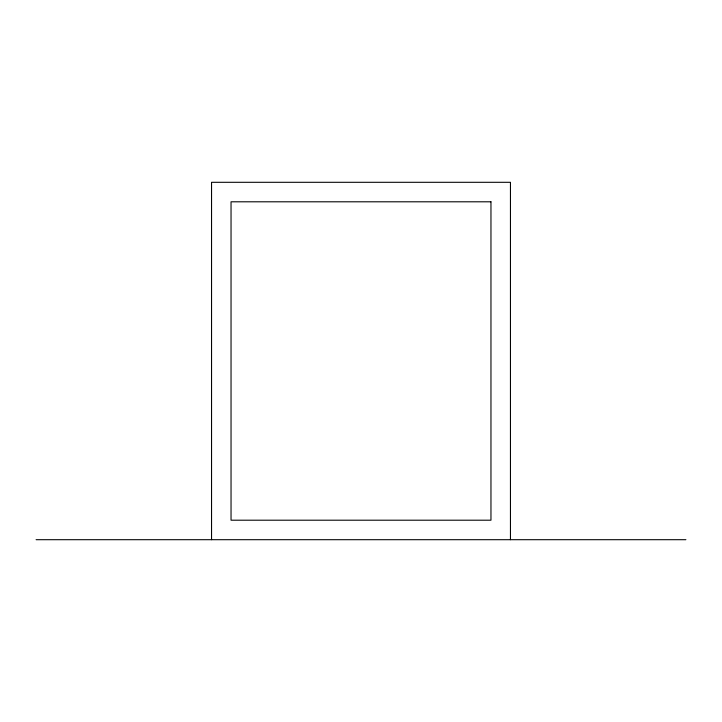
<?xml version="1.0" encoding="UTF-8"?>
<svg xmlns="http://www.w3.org/2000/svg" width="722" height="722" viewBox="0 0 722 722"><rect width="100%" height="100%" fill="white"/><g stroke="black" fill="none" stroke-linecap="round" stroke-linejoin="round"><path stroke-width="1.08" d="M36.1 539.695L685.9 539.695M510.454 539.695L510.454 182.305L211.546 182.305L211.546 539.695M490.96 201.799L231.04 201.799L231.04 520.201L490.96 520.201L490.96 201.799"/></g></svg>
